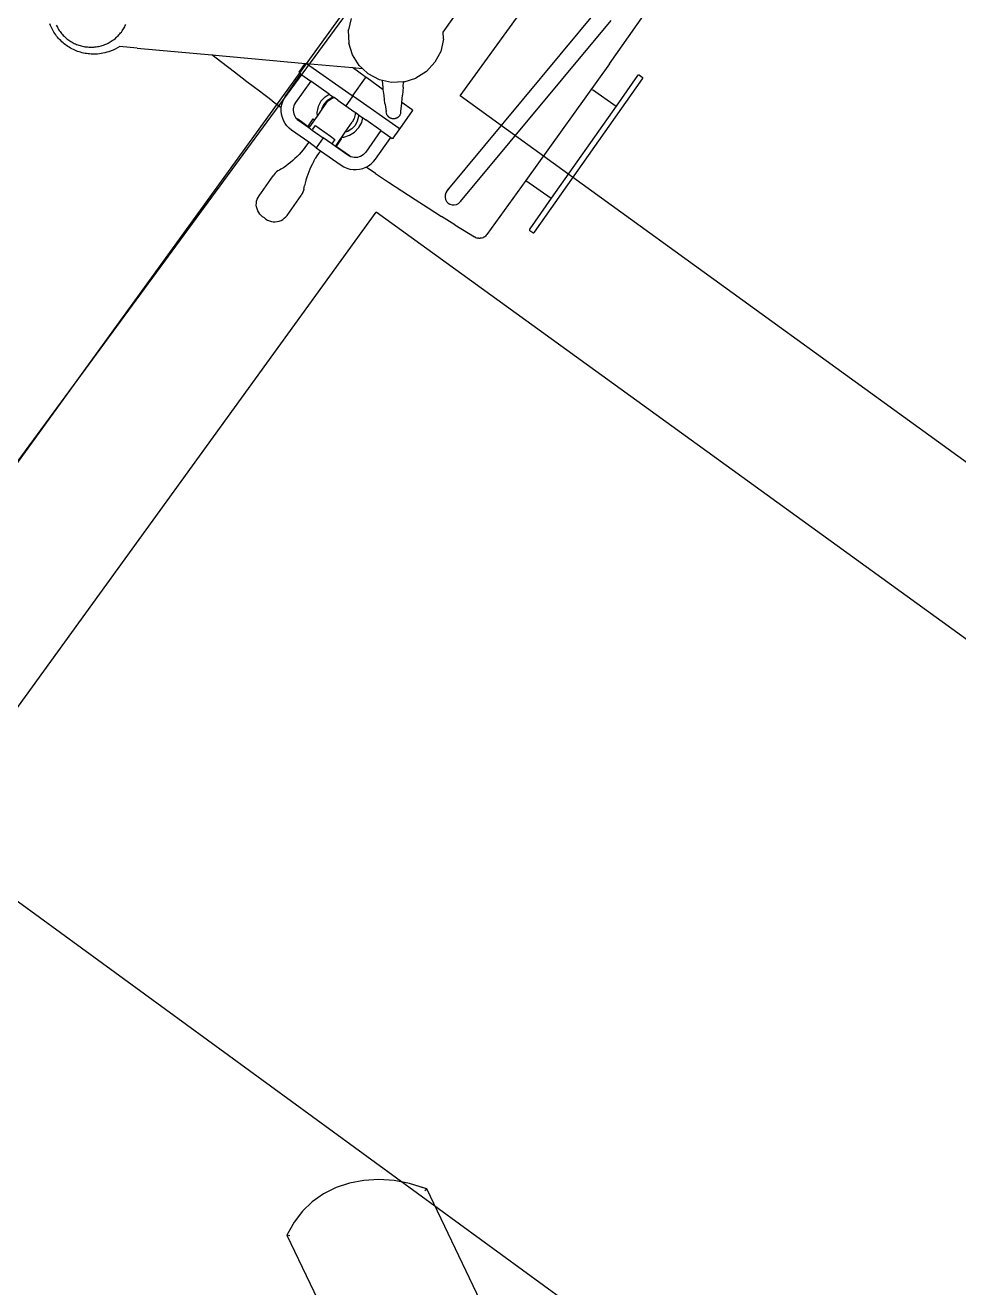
# Model space of a CAD drawing. Header units: metres. Extents: x 141303 to 146299, y 125960 to 127091.
# Drawn here: x 142375.875 to 142377.176, y 126614.96 to 126616.72 of the extents above; entities that cross this region are included whole.
import ezdxf

# ---------------------------------------------------------------- set-up
doc = ezdxf.new("R2010")
doc.units = ezdxf.units.M
doc.header["$MEASUREMENT"] = 0
doc.layers.add('Edges', color=7, linetype='Continuous')
doc.layers.add('projection lines', color=221, linetype='Continuous')
doc.layers.add('NVMI_WALL', color=7, linetype='Continuous', lineweight=30)
doc.layers.add('WALL NEW', color=7, linetype='Continuous', lineweight=25)
doc.layers.get('0').off()

# ---------------------------------------------------------------- blocks, each defined once
blk = doc.blocks.new('Mobile C-Arm X-Ray Machine pl')
for p, q in [((2.7434, 2.8241), (2.7304, 2.8241)), ((2.7454, 2.8241), (2.7704, 2.8241)), ((2.7312, 2.7568), (2.7434, 2.7568)), ((2.7454, 2.7568), (2.7704, 2.7568))]:
    blk.add_line(p, q)
at = {"layer": 'Edges'}
for p, q in [((2.6449, 3.0626), (2.6346, 3.0804)), ((2.6346, 3.0804), (2.6346, 3.0804)), ((2.6346, 3.0804), (2.6346, 3.0804)), ((2.6449, 3.0626), (2.6888, 2.9865)), ((2.6881, 2.9719), (2.6888, 2.9865)), ((2.6888, 2.9865), (2.7438, 2.8913)), ((2.6873, 2.9534), (2.6881, 2.9719)), ((2.6867, 2.9349), (2.6873, 2.9534)), ((2.6861, 2.9165), (2.6867, 2.9349)), ((2.6857, 2.898), (2.6861, 2.9165)), ((2.6857, 2.898), (2.6854, 2.8848)), ((2.6817, 2.8824), (2.6849, 2.8845)), ((2.6849, 2.8845), (2.6854, 2.8848)), ((2.6854, 2.8848), (2.6883, 2.8862)), ((2.6854, 2.8848), (2.6854, 2.8847)), ((2.6883, 2.8862), (2.6919, 2.8874)), ((2.6919, 2.8874), (2.6956, 2.8881)), ((2.6956, 2.8881), (2.6991, 2.8884)), ((2.6991, 2.8884), (2.7304, 2.8884)), ((2.7305, 2.8909), (2.7304, 2.8906)), ((2.7304, 2.8906), (2.7304, 2.8904)), ((2.7304, 2.8884), (2.7304, 2.8904)), ((2.7304, 2.8884), (2.7304, 2.8743)), ((2.7307, 2.8911), (2.7305, 2.8909)), ((2.7309, 2.8912), (2.7307, 2.8911)), ((2.7311, 2.8913), (2.7309, 2.8912)), ((2.7314, 2.8914), (2.7311, 2.8913)), ((2.7314, 2.8914), (2.7434, 2.8914)), ((2.7434, 2.8914), (2.7436, 2.8913)), ((2.7436, 2.8901), (2.7434, 2.8901)), ((2.7436, 2.8913), (2.7438, 2.8913)), ((2.7438, 2.8913), (2.7444, 2.8903)), ((2.7444, 2.8901), (2.7439, 2.8901)), ((2.7444, 2.8903), (2.7444, 2.8901)), ((2.7444, 2.8903), (2.7714, 2.8435)), ((2.7444, 2.8901), (2.7444, 2.8901)), ((2.7444, 2.8901), (2.7444, 2.8251)), ((2.6714, 2.8669), (2.6726, 2.8705)), ((2.6726, 2.8705), (2.6743, 2.8739)), ((2.6743, 2.8739), (2.6764, 2.877)), ((2.6764, 2.877), (2.6789, 2.8799)), ((2.6789, 2.8799), (2.6817, 2.8824)), ((2.6875, 2.8685), (2.6865, 2.8669)), ((2.6888, 2.8699), (2.6875, 2.8685)), ((2.6903, 2.8712), (2.6888, 2.8699)), ((2.6919, 2.8723), (2.6903, 2.8712)), ((2.6937, 2.8732), (2.6919, 2.8723)), ((2.6955, 2.8738), (2.6937, 2.8732)), ((2.6974, 2.8742), (2.6955, 2.8738)), ((2.6996, 2.8743), (2.6974, 2.8742)), ((2.7304, 2.8743), (2.6996, 2.8743)), ((2.7304, 2.8479), (2.7304, 2.8743)), ((2.8041, 2.8725), (2.7925, 2.8636)), ((2.8041, 2.8725), (2.8048, 2.8728)), ((2.8047, 2.8729), (2.8048, 2.8728)), ((2.8176, 2.8781), (2.8048, 2.8728)), ((2.6704, 2.8596), (2.6706, 2.8632)), ((2.6704, 2.835), (2.6704, 2.8596)), ((2.6706, 2.8632), (2.6714, 2.8669)), ((2.6846, 2.8614), (2.6845, 2.8592)), ((2.6845, 2.8592), (2.6845, 2.8448)), ((2.685, 2.8633), (2.6846, 2.8614)), ((2.6849, 2.8448), (2.6851, 2.861)), ((2.6851, 2.8636), (2.685, 2.8633)), ((2.6856, 2.8651), (2.6851, 2.8636)), ((2.6851, 2.861), (2.6851, 2.8636)), ((2.6865, 2.8669), (2.6856, 2.8651)), ((2.7836, 2.852), (2.7925, 2.8636)), ((2.5705, 2.8377), (2.5718, 2.8396)), ((2.5718, 2.8396), (2.5733, 2.8414)), ((2.5733, 2.8414), (2.575, 2.8429)), ((2.575, 2.8429), (2.577, 2.8442)), ((2.577, 2.8442), (2.579, 2.8452)), ((2.579, 2.8452), (2.5812, 2.8459)), ((2.5812, 2.8459), (2.5835, 2.8464)), ((2.5835, 2.8464), (2.5858, 2.8465)), ((2.5858, 2.8465), (2.6144, 2.8465)), ((2.6164, 2.8465), (2.6144, 2.8465)), ((2.6184, 2.8462), (2.6164, 2.8465)), ((2.6204, 2.8458), (2.6184, 2.8462)), ((2.6223, 2.8452), (2.6204, 2.8458)), ((2.6241, 2.8444), (2.6223, 2.8452)), ((2.6259, 2.8435), (2.6241, 2.8444)), ((2.6291, 2.8421), (2.6259, 2.8435)), ((2.6323, 2.8409), (2.6291, 2.8421)), ((2.6356, 2.8398), (2.6323, 2.8409)), ((2.6389, 2.8388), (2.6356, 2.8398)), ((2.6423, 2.8379), (2.6389, 2.8388)), ((2.6845, 2.8448), (2.6845, 2.8398)), ((2.6845, 2.8448), (2.6849, 2.8448)), ((2.6845, 2.8398), (2.6845, 2.8241)), ((2.6849, 2.8398), (2.6845, 2.8398)), ((2.6849, 2.8448), (2.6859, 2.8448)), ((2.6859, 2.8398), (2.6849, 2.8398)), ((2.6859, 2.8464), (2.6859, 2.8448)), ((2.6859, 2.8464), (2.6959, 2.8464)), ((2.6959, 2.8448), (2.6859, 2.8448)), ((2.6859, 2.8398), (2.6909, 2.8398)), ((2.6909, 2.8398), (2.6909, 2.8347)), ((2.6959, 2.8464), (2.6959, 2.8448)), ((2.7012, 2.8448), (2.6959, 2.8448)), ((2.7046, 2.8474), (2.7012, 2.8448)), ((2.711, 2.8448), (2.7012, 2.8448)), ((2.711, 2.8501), (2.7046, 2.8474)), ((2.7179, 2.8511), (2.711, 2.8501)), ((2.711, 2.8448), (2.7122, 2.8453)), ((2.7112, 2.8448), (2.711, 2.8448)), ((2.7112, 2.8448), (2.7123, 2.8453)), ((2.7189, 2.8448), (2.7112, 2.8448)), ((2.7122, 2.8453), (2.7123, 2.8453)), ((2.7123, 2.8453), (2.7178, 2.8461)), ((2.7178, 2.8461), (2.7234, 2.8453)), ((2.718, 2.8511), (2.7179, 2.8511)), ((2.718, 2.8511), (2.7181, 2.8511)), ((2.7181, 2.8511), (2.725, 2.8501)), ((2.7189, 2.8448), (2.7238, 2.8442)), ((2.7234, 2.8453), (2.7287, 2.8431)), ((2.7238, 2.8442), (2.7284, 2.8423)), ((2.725, 2.8501), (2.7304, 2.8479)), ((2.7284, 2.8423), (2.7304, 2.8407)), ((2.7287, 2.8431), (2.7304, 2.8418)), ((2.7304, 2.8479), (2.7304, 2.8418)), ((2.7304, 2.8413), (2.7304, 2.8418)), ((2.7304, 2.8418), (2.7304, 2.8418)), ((2.7304, 2.8407), (2.7304, 2.8413)), ((2.7304, 2.8355), (2.7304, 2.8407)), ((2.7304, 2.8407), (2.7304, 2.8407)), ((2.7714, 2.8435), (2.7773, 2.8332)), ((2.7714, 2.8251), (2.7714, 2.8435)), ((2.778, 2.8385), (2.7836, 2.852)), ((2.5681, 2.8289), (2.5683, 2.8312)), ((2.5681, 2.8265), (2.5681, 2.8289)), ((2.5681, 2.8265), (2.5681, 2.8242)), ((2.5681, 2.8242), (2.5683, 2.8219)), ((2.5683, 2.8312), (2.5687, 2.8334)), ((2.5687, 2.8334), (2.5695, 2.8356)), ((2.5695, 2.8356), (2.5705, 2.8377)), ((2.6456, 2.8372), (2.6423, 2.8379)), ((2.649, 2.8365), (2.6456, 2.8372)), ((2.6524, 2.836), (2.649, 2.8365)), ((2.6559, 2.8356), (2.6524, 2.836)), ((2.6593, 2.8353), (2.6559, 2.8356)), ((2.6628, 2.8351), (2.6593, 2.8353)), ((2.6662, 2.835), (2.6628, 2.8351)), ((2.6704, 2.835), (2.6662, 2.835)), ((2.6704, 2.8241), (2.6704, 2.835)), ((2.6704, 2.8241), (2.6704, 2.818)), ((2.6845, 2.8241), (2.6704, 2.8241)), ((2.6845, 2.8118), (2.6845, 2.8241)), ((2.6909, 2.8347), (2.6909, 2.8184)), ((2.7304, 2.8355), (2.7304, 2.8126)), ((2.7436, 2.824), (2.7434, 2.8241)), ((2.7436, 2.8241), (2.7434, 2.8241)), ((2.7439, 2.8242), (2.7436, 2.8241)), ((2.7439, 2.8239), (2.7436, 2.824)), ((2.7441, 2.8244), (2.7439, 2.8242)), ((2.7442, 2.8246), (2.7441, 2.8244)), ((2.7443, 2.8248), (2.7442, 2.8246)), ((2.7444, 2.8251), (2.7443, 2.8248)), ((2.7444, 2.8251), (2.7444, 2.8248)), ((2.7444, 2.8248), (2.7445, 2.8246)), ((2.7445, 2.8246), (2.7447, 2.8244)), ((2.7447, 2.8244), (2.7449, 2.8242)), ((2.7449, 2.8242), (2.7451, 2.8241)), ((2.7449, 2.8239), (2.7451, 2.824)), ((2.7451, 2.824), (2.7454, 2.8241)), ((2.7451, 2.8241), (2.7454, 2.8241)), ((2.7706, 2.824), (2.7704, 2.8241)), ((2.7706, 2.8241), (2.7704, 2.8241)), ((2.7709, 2.8242), (2.7706, 2.8241)), ((2.7709, 2.8239), (2.7706, 2.824)), ((2.7711, 2.8244), (2.7709, 2.8242)), ((2.7712, 2.8246), (2.7711, 2.8244)), ((2.7713, 2.8248), (2.7712, 2.8246)), ((2.7714, 2.8251), (2.7713, 2.8248)), ((2.7761, 2.8241), (2.7773, 2.8332)), ((2.778, 2.8096), (2.7761, 2.8241)), ((2.7773, 2.8332), (2.778, 2.8385)), ((2.5683, 2.8219), (2.5687, 2.8196)), ((2.5687, 2.8196), (2.5695, 2.8174)), ((2.5695, 2.8174), (2.5705, 2.8154)), ((2.5705, 2.8154), (2.5718, 2.8135)), ((2.5718, 2.8135), (2.5733, 2.8117)), ((2.5733, 2.8117), (2.575, 2.8102)), ((2.575, 2.8102), (2.577, 2.8089)), ((2.6241, 2.8087), (2.6259, 2.8096)), ((2.6291, 2.8109), (2.6259, 2.8096)), ((2.6323, 2.8122), (2.6291, 2.8109)), ((2.6356, 2.8133), (2.6323, 2.8122)), ((2.6389, 2.8143), (2.6356, 2.8133)), ((2.6423, 2.8151), (2.6389, 2.8143)), ((2.6456, 2.8159), (2.6423, 2.8151)), ((2.649, 2.8166), (2.6456, 2.8159)), ((2.6524, 2.8171), (2.649, 2.8166)), ((2.6559, 2.8175), (2.6524, 2.8171)), ((2.6559, 2.8175), (2.6593, 2.8178)), ((2.6628, 2.818), (2.6593, 2.8178)), ((2.6662, 2.818), (2.6628, 2.818)), ((2.6704, 2.818), (2.6662, 2.818)), ((2.6704, 2.818), (2.6704, 2.7885)), ((2.6849, 2.8118), (2.6845, 2.8118)), ((2.6845, 2.8068), (2.6845, 2.8118)), ((2.6859, 2.8118), (2.6849, 2.8118)), ((2.6909, 2.8118), (2.6859, 2.8118)), ((2.6909, 2.8184), (2.6909, 2.8118)), ((2.7284, 2.8094), (2.7238, 2.8075)), ((2.7304, 2.8109), (2.7284, 2.8094)), ((2.7304, 2.8126), (2.7304, 2.8109)), ((2.7304, 2.8109), (2.7304, 2.8109)), ((2.7304, 2.8109), (2.7304, 2.8069)), ((2.7441, 2.8238), (2.7439, 2.8239)), ((2.7442, 2.8236), (2.7441, 2.8238)), ((2.7443, 2.8233), (2.7442, 2.8236)), ((2.7444, 2.8231), (2.7443, 2.8233)), ((2.7444, 2.8233), (2.7445, 2.8236)), ((2.7444, 2.8231), (2.7444, 2.8233)), ((2.7444, 2.7578), (2.7444, 2.8231)), ((2.7445, 2.8236), (2.7447, 2.8238)), ((2.7447, 2.8238), (2.7449, 2.8239)), ((2.7711, 2.8238), (2.7709, 2.8239)), ((2.7712, 2.8236), (2.7711, 2.8238)), ((2.7713, 2.8233), (2.7712, 2.8236)), ((2.7714, 2.8231), (2.7713, 2.8233)), ((2.7714, 2.8231), (2.7714, 2.7993)), ((2.7794, 2.8063), (2.778, 2.8096)), ((2.577, 2.8089), (2.579, 2.8079)), ((2.579, 2.8079), (2.5812, 2.8071)), ((2.5812, 2.8071), (2.5835, 2.8067)), ((2.5835, 2.8067), (2.5858, 2.8065)), ((2.5858, 2.8065), (2.6144, 2.8065)), ((2.6164, 2.8066), (2.6144, 2.8065)), ((2.6184, 2.8069), (2.6164, 2.8066)), ((2.6184, 2.8069), (2.6204, 2.8073)), ((2.6223, 2.8079), (2.6204, 2.8073)), ((2.6223, 2.8079), (2.6241, 2.8087)), ((2.6845, 2.7889), (2.6845, 2.8068)), ((2.6845, 2.8068), (2.6849, 2.8068)), ((2.6849, 2.8068), (2.6849, 2.8056)), ((2.6849, 2.8068), (2.6859, 2.8068)), ((2.6849, 2.8056), (2.6851, 2.7871)), ((2.6859, 2.8068), (2.6859, 2.8058)), ((2.6859, 2.8068), (2.6959, 2.8068)), ((2.6859, 2.8058), (2.6959, 2.8058)), ((2.6959, 2.8068), (2.6959, 2.8058)), ((2.6959, 2.8068), (2.6977, 2.8068)), ((2.6977, 2.8068), (2.6991, 2.805)), ((2.6977, 2.8068), (2.7046, 2.8068)), ((2.6991, 2.805), (2.7046, 2.8007)), ((2.7069, 2.805), (2.7046, 2.8068)), ((2.7046, 2.8068), (2.7047, 2.8068)), ((2.7046, 2.8007), (2.711, 2.798)), ((2.7071, 2.805), (2.7047, 2.8068)), ((2.7047, 2.8068), (2.7189, 2.8068)), ((2.7122, 2.8028), (2.7069, 2.805)), ((2.7123, 2.8028), (2.7071, 2.805)), ((2.711, 2.798), (2.7179, 2.7971)), ((2.7123, 2.8028), (2.7122, 2.8028)), ((2.7178, 2.8021), (2.7123, 2.8028)), ((2.7234, 2.8028), (2.7178, 2.8021)), ((2.718, 2.7971), (2.7179, 2.7971)), ((2.7181, 2.7971), (2.718, 2.7971)), ((2.725, 2.798), (2.7181, 2.7971)), ((2.7238, 2.8075), (2.7189, 2.8068)), ((2.7287, 2.805), (2.7234, 2.8028)), ((2.7304, 2.8002), (2.725, 2.798)), ((2.7304, 2.8063), (2.7287, 2.805)), ((2.7304, 2.8069), (2.7304, 2.8064)), ((2.7304, 2.8064), (2.7304, 2.8063)), ((2.7304, 2.8063), (2.7304, 2.8012)), ((2.7304, 2.8012), (2.7304, 2.8002)), ((2.7304, 2.8002), (2.7304, 2.7955)), ((2.7304, 2.7738), (2.7304, 2.7955)), ((2.7659, 2.7944), (2.7714, 2.7993)), ((2.7714, 2.7993), (2.773, 2.8008)), ((2.773, 2.8008), (2.7794, 2.8063)), ((2.7836, 2.7961), (2.7794, 2.8063)), ((2.7922, 2.7849), (2.7836, 2.7961)), ((2.6704, 2.7885), (2.6706, 2.7849)), ((2.6706, 2.7849), (2.6714, 2.7812)), ((2.6714, 2.7812), (2.6726, 2.7776)), ((2.6846, 2.7868), (2.6845, 2.7889)), ((2.685, 2.7849), (2.6846, 2.7868)), ((2.6851, 2.7845), (2.685, 2.7849)), ((2.6851, 2.7871), (2.6851, 2.7845)), ((2.6856, 2.783), (2.6851, 2.7845)), ((2.6865, 2.7813), (2.6856, 2.783)), ((2.6875, 2.7797), (2.6865, 2.7813)), ((2.7503, 2.78), (2.752, 2.7816)), ((2.7521, 2.7816), (2.752, 2.7816)), ((2.7581, 2.7873), (2.7521, 2.7816)), ((2.7589, 2.7881), (2.7581, 2.7873)), ((2.7589, 2.7881), (2.7659, 2.7944)), ((2.7589, 2.788), (2.7589, 2.788)), ((2.7869, 2.7817), (2.7787, 2.7769)), ((2.7869, 2.7817), (2.7922, 2.7849)), ((2.7925, 2.7845), (2.7922, 2.7849)), ((2.7925, 2.7845), (2.8041, 2.7756)), ((2.8607, 2.776), (2.8666, 2.7805)), ((2.8666, 2.7805), (2.888, 2.7805)), ((2.6726, 2.7776), (2.6743, 2.7742)), ((2.6743, 2.7742), (2.6764, 2.7711)), ((2.6764, 2.7711), (2.6789, 2.7682)), ((2.6789, 2.7682), (2.6817, 2.7657)), ((2.6817, 2.7657), (2.6849, 2.7636)), ((2.6888, 2.7782), (2.6875, 2.7797)), ((2.6903, 2.7769), (2.6888, 2.7782)), ((2.6919, 2.7758), (2.6903, 2.7769)), ((2.6937, 2.775), (2.6919, 2.7758)), ((2.6955, 2.7743), (2.6937, 2.775)), ((2.6974, 2.774), (2.6955, 2.7743)), ((2.6996, 2.7738), (2.6974, 2.774)), ((2.7304, 2.7738), (2.6996, 2.7738)), ((2.7304, 2.7738), (2.7304, 2.7598)), ((2.7601, 2.7665), (2.7621, 2.7676)), ((2.7621, 2.7676), (2.7622, 2.7677)), ((2.7621, 2.7677), (2.7621, 2.7676)), ((2.7622, 2.7677), (2.7704, 2.7722)), ((2.7703, 2.7722), (2.7704, 2.7722)), ((2.7706, 2.7723), (2.7704, 2.7722)), ((2.7706, 2.7723), (2.7714, 2.7727)), ((2.7714, 2.7727), (2.7787, 2.7769)), ((2.7714, 2.7578), (2.7714, 2.7727)), ((2.8176, 2.77), (2.8041, 2.7756)), ((2.8321, 2.7681), (2.8176, 2.77)), ((2.8465, 2.77), (2.8321, 2.7681)), ((2.86, 2.7756), (2.8465, 2.77)), ((2.86, 2.7756), (2.8607, 2.776)), ((2.6849, 2.7636), (2.6854, 2.7634)), ((2.6854, 2.7634), (2.6854, 2.7635)), ((2.6857, 2.7501), (2.6854, 2.7634)), ((2.6854, 2.7634), (2.6883, 2.762)), ((2.6857, 2.7501), (2.6861, 2.7317)), ((2.6883, 2.762), (2.6919, 2.7607)), ((2.6919, 2.7607), (2.6956, 2.76)), ((2.6956, 2.76), (2.6991, 2.7598)), ((2.6991, 2.7598), (2.7304, 2.7598)), ((2.7304, 2.7598), (2.7304, 2.7578)), ((2.7304, 2.7575), (2.7304, 2.7578)), ((2.7305, 2.7573), (2.7304, 2.7575)), ((2.7307, 2.7571), (2.7305, 2.7573)), ((2.7309, 2.7569), (2.7307, 2.7571)), ((2.7311, 2.7568), (2.7309, 2.7569)), ((2.7314, 2.7568), (2.7311, 2.7568)), ((2.7434, 2.7568), (2.7436, 2.7568)), ((2.7436, 2.7568), (2.7439, 2.7569)), ((2.7439, 2.7569), (2.7441, 2.7571)), ((2.7442, 2.7573), (2.7441, 2.7571)), ((2.7442, 2.7573), (2.7443, 2.7575)), ((2.7444, 2.7578), (2.7443, 2.7575)), ((2.7444, 2.7575), (2.7444, 2.7578)), ((2.7444, 2.7575), (2.7445, 2.7573)), ((2.7447, 2.7571), (2.7445, 2.7573)), ((2.7449, 2.7569), (2.7447, 2.7571)), ((2.7449, 2.7569), (2.7451, 2.7568)), ((2.7454, 2.7568), (2.7451, 2.7568)), ((2.7706, 2.7568), (2.7704, 2.7568)), ((2.7709, 2.7569), (2.7706, 2.7568)), ((2.7711, 2.7571), (2.7709, 2.7569)), ((2.7712, 2.7573), (2.7711, 2.7571)), ((2.7713, 2.7575), (2.7712, 2.7573)), ((2.7714, 2.7578), (2.7713, 2.7575)), ((2.6861, 2.7317), (2.6867, 2.7132)), ((2.6867, 2.7132), (2.6873, 2.6947)), ((2.6873, 2.6947), (2.6881, 2.6763)), ((2.6881, 2.6763), (2.689, 2.6578)), ((2.7068, 2.6632), (2.7062, 2.6607)), ((2.708, 2.6655), (2.7068, 2.6632)), ((2.7097, 2.6675), (2.708, 2.6655)), ((2.7119, 2.6689), (2.7097, 2.6675)), ((2.7144, 2.6697), (2.7119, 2.6689)), ((2.717, 2.6698), (2.7144, 2.6697)), ((2.7172, 2.6698), (2.717, 2.6698)), ((2.7177, 2.6697), (2.7172, 2.6698)), ((2.7172, 2.6698), (2.9924, 2.6477)), ((2.7195, 2.6693), (2.7185, 2.6695)), ((2.6899, 2.6393), (2.689, 2.6578)), ((2.7062, 2.6607), (2.7063, 2.6581)), ((2.7063, 2.6581), (2.7072, 2.6556)), ((2.7072, 2.6556), (2.7086, 2.6534)), ((2.7086, 2.6534), (2.7105, 2.6516)), ((2.7105, 2.6516), (2.7128, 2.6504)), ((2.7128, 2.6504), (2.7154, 2.6499)), ((2.7154, 2.6499), (2.7154, 2.6499)), ((2.7155, 2.6499), (2.7154, 2.6499)), ((2.7156, 2.6499), (2.7155, 2.6499)), ((2.7157, 2.6499), (2.7156, 2.6499)), ((2.7157, 2.6499), (2.7159, 2.6499)), ((2.7159, 2.6499), (2.7157, 2.6499)), ((2.7159, 2.6499), (2.9908, 2.6277)), ((2.7162, 2.6499), (2.7165, 2.65)), ((2.7179, 2.65), (2.718, 2.65)), ((2.6899, 2.6393), (2.691, 2.6209)), ((2.691, 2.6209), (2.6915, 2.6126)), ((2.6917, 2.6113), (2.6915, 2.6126)), ((2.6917, 2.6113), (2.692, 2.6099)), ((2.692, 2.6099), (2.6925, 2.6087)), ((2.6932, 2.6075), (2.6925, 2.6087)), ((2.6932, 2.6075), (2.694, 2.6063)), ((2.6949, 2.6053), (2.694, 2.6063)), ((2.696, 2.6045), (2.6949, 2.6053)), ((2.696, 2.6045), (2.6971, 2.6037)), ((2.6984, 2.6031), (2.6971, 2.6037)), ((2.6984, 2.6031), (2.6997, 2.6027)), ((2.701, 2.6024), (2.6997, 2.6027)), ((2.7024, 2.6023), (2.701, 2.6024)), ((2.7803, 2.6016), (2.7024, 2.6023)), ((2.7803, 2.6016), (2.7803, 2.5652)), ((2.9484, 2.6001), (2.7803, 2.6016)), ((2.9123, 2.5991), (2.9123, 2.5652)), ((2.9484, 2.6001), (3.0857, 2.6)), ((2.7353, 2.5644), (2.7351, 2.5641)), ((2.7351, 2.5641), (2.7351, 2.5637)), ((2.7351, 2.5637), (2.7351, 2.5597)), ((2.7351, 2.5597), (2.7351, 2.5593)), ((2.7351, 2.5593), (2.7353, 2.5589)), ((2.7355, 2.5648), (2.7353, 2.5644)), ((2.7353, 2.5589), (2.7355, 2.5586)), ((2.7358, 2.565), (2.7355, 2.5648)), ((2.7355, 2.5586), (2.7358, 2.5584)), ((2.7362, 2.5651), (2.7358, 2.565)), ((2.7358, 2.5584), (2.7362, 2.5583)), ((2.7366, 2.5652), (2.7362, 2.5651)), ((2.7362, 2.5583), (2.7366, 2.5582)), ((2.7803, 2.5652), (2.7366, 2.5652)), ((2.7366, 2.5582), (2.9561, 2.5582)), ((2.9123, 2.5652), (2.7803, 2.5652)), ((2.9561, 2.5652), (2.9123, 2.5652)), ((2.9565, 2.5651), (2.9561, 2.5652)), ((2.9561, 2.5582), (2.9565, 2.5583)), ((2.9569, 2.565), (2.9565, 2.5651)), ((2.9565, 2.5583), (2.9569, 2.5584)), ((2.9572, 2.5648), (2.9569, 2.565)), ((2.9569, 2.5584), (2.9572, 2.5586)), ((2.9574, 2.5644), (2.9572, 2.5648)), ((2.9572, 2.5586), (2.9574, 2.5589)), ((2.9576, 2.5641), (2.9574, 2.5644)), ((2.9574, 2.5589), (2.9576, 2.5593)), ((2.9576, 2.5637), (2.9576, 2.5641)), ((2.9576, 2.5637), (2.9576, 2.5597)), ((2.9576, 2.5593), (2.9576, 2.5597))]:
    blk.add_line(p, q, dxfattribs=at)
for points in [[(2.6346, 3.0804), (2.6319, 3.0816), (2.6293, 3.083), (2.6269, 3.0844), (2.6247, 3.0858), (2.6225, 3.0874), (2.6206, 3.0889), (2.6187, 3.0905), (2.617, 3.0921), (2.6154, 3.0936), (2.614, 3.0951), (2.6126, 3.0966), (2.6114, 3.0982), (2.6103, 3.0997), (2.6092, 3.1012), (2.6082, 3.1027), (2.6073, 3.1043), (2.6064, 3.1058), (2.6056, 3.1075), (2.6048, 3.1091), (2.6041, 3.1107), (2.6034, 3.1124), (2.6028, 3.1141), (2.6022, 3.1159), (2.6017, 3.1176), (2.6013, 3.1193), (2.6009, 3.1211), (2.6006, 3.1229), (2.6003, 3.1247), (2.6001, 3.1265), (2.6, 3.1283), (2.5999, 3.1301), (2.5998, 3.1319), (2.5999, 3.1337), (2.6, 3.1355), (2.6001, 3.1373), (2.6003, 3.1391), (2.6006, 3.1409), (2.6009, 3.1427), (2.6013, 3.1445), (2.6017, 3.1462), (2.6022, 3.148), (2.6028, 3.1497), (2.6034, 3.1514), (2.6041, 3.1531), (2.6048, 3.1547), (2.6056, 3.1564), (2.6064, 3.158), (2.6073, 3.1596), (2.6082, 3.1611), (2.6092, 3.1626)], [(2.6125, 3.1558), (2.6118, 3.1545), (2.6111, 3.1532), (2.6105, 3.1519), (2.6099, 3.1505), (2.6094, 3.1492), (2.6089, 3.1478), (2.6084, 3.1464), (2.608, 3.145), (2.6077, 3.1436), (2.6073, 3.1421), (2.6071, 3.1407), (2.6069, 3.1392), (2.6067, 3.1378), (2.6066, 3.1363), (2.6065, 3.1349), (2.6065, 3.1334), (2.6065, 3.1319), (2.6066, 3.1305), (2.6067, 3.129), (2.6069, 3.1276), (2.6071, 3.1261), (2.6073, 3.1247), (2.6077, 3.1233), (2.608, 3.1218), (2.6084, 3.1204), (2.6089, 3.119), (2.6094, 3.1177), (2.6099, 3.1163), (2.6105, 3.115), (2.6111, 3.1136), (2.6118, 3.1123), (2.6125, 3.1111), (2.6132, 3.1098), (2.614, 3.1086), (2.6149, 3.1074), (2.6157, 3.1062), (2.6166, 3.105), (2.6176, 3.1039), (2.6186, 3.1028), (2.6196, 3.1018), (2.6206, 3.1008), (2.6217, 3.0998), (2.6228, 3.0988), (2.624, 3.0979), (2.6252, 3.0971), (2.6264, 3.0962), (2.6276, 3.0954), (2.6288, 3.0947), (2.6301, 3.094), (2.6314, 3.0933), (2.6327, 3.0927), (2.6341, 3.0921), (2.6354, 3.0916), (2.6368, 3.0911), (2.6382, 3.0906), (2.6396, 3.0902), (2.641, 3.0899), (2.6425, 3.0896), (2.6439, 3.0893), (2.6454, 3.0891), (2.6468, 3.0889), (2.6483, 3.0888), (2.6497, 3.0887), (2.6512, 3.0887), (2.6527, 3.0887), (2.6541, 3.0888), (2.6556, 3.0889), (2.657, 3.0891), (2.6585, 3.0893), (2.6599, 3.0896)], [(2.7601, 2.7665), (2.7594, 2.7664), (2.7587, 2.7662), (2.7581, 2.7662), (2.7575, 2.7661), (2.7571, 2.7661), (2.7566, 2.7661), (2.7563, 2.7661), (2.7559, 2.7662), (2.7556, 2.7662), (2.7552, 2.7663), (2.7549, 2.7663), (2.7546, 2.7664), (2.7544, 2.7665), (2.7541, 2.7666), (2.7538, 2.7667), (2.7536, 2.7668), (2.7533, 2.7669), (2.7531, 2.767), (2.7528, 2.7672), (2.7526, 2.7673), (2.7524, 2.7675), (2.7521, 2.7676), (2.7519, 2.7678), (2.7517, 2.768), (2.7515, 2.7681), (2.7513, 2.7683), (2.7511, 2.7685), (2.7509, 2.7687), (2.7507, 2.7689), (2.7505, 2.7691), (2.7503, 2.7694), (2.7501, 2.7696), (2.75, 2.7698), (2.7498, 2.77), (2.7497, 2.7703), (2.7495, 2.7705), (2.7494, 2.7708), (2.7493, 2.771), (2.7492, 2.7713), (2.7491, 2.7715), (2.749, 2.7718), (2.7489, 2.7721), (2.7488, 2.7723), (2.7488, 2.7726), (2.7487, 2.7729), (2.7486, 2.7732), (2.7486, 2.7734), (2.7486, 2.7737), (2.7485, 2.774), (2.7485, 2.7743), (2.7485, 2.7745), (2.7485, 2.7748), (2.7485, 2.7751), (2.7486, 2.7755), (2.7486, 2.7758), (2.7487, 2.7761), (2.7487, 2.7765), (2.7488, 2.7768), (2.749, 2.7772), (2.7491, 2.7777), (2.7493, 2.7782), (2.7496, 2.7787), (2.7499, 2.7793), (2.7503, 2.78)]]:
    blk.add_lwpolyline(points, dxfattribs=at)
blk = doc.blocks.new('ultrasound machine pl')
at = {"layer": 'Edges'}
for p, q in [((169.25, 178.07), (163.78, 168.12)), ((170.45, 178.22), (169.25, 178.07)), ((169.36, 177.85), (169.25, 178.07)), ((171.54, 178.18), (170.45, 178.22)), ((172.61, 177.98), (171.54, 178.18)), ((173.64, 177.62), (172.61, 177.98)), ((174.64, 177.1), (173.64, 177.62)), ((175.56, 176.43), (174.64, 177.1)), ((176.41, 175.62), (175.56, 176.43)), ((177.16, 174.69), (176.41, 175.62)), ((177.81, 173.64), (177.16, 174.69)), ((178.34, 172.51), (177.81, 173.64)), ((178.78, 171.15), (178.33, 172.51)), ((178.79, 171.15), (178.33, 172.51)), ((178.79, 171.15), (178.34, 172.51)), ((173.19, 160.97), (178.79, 171.15)), ((178.58, 171.18), (178.79, 171.15)), ((178.79, 171.15), (178.78, 171.15)), ((178.79, 171.15), (178.79, 171.15))]:
    blk.add_line(p, q, dxfattribs=at)

msp = doc.modelspace()

# ---------------------------------------------------------------- linework, layer by layer
at = {"layer": 'NVMI_WALL'}
for p, q in [((142374.1494, 126613.74206), (142380.54196, 126622.57072)), ((142374.1494, 126613.74206), (142380.54196, 126622.57072)), ((142374.1494, 126613.74206), (142380.54196, 126622.57072)), ((142376.48134, 126616.62165), (142380.58665, 126622.29143)), ((142380.53119, 126613.68928), (142376.48134, 126616.62165)), ((142374.42869, 126613.78676), (142376.36405, 126616.45965)), ((142380.41389, 126613.52729), (142376.36405, 126616.45965))]:
    msp.add_line(p, q, dxfattribs=at)
at = {"layer": 'projection lines'}
msp.add_xline((142322.03608, 126654.78442), (0.8077548499, -0.5895185345), dxfattribs=at)
msp.add_ray((142376.71551, 126617.27152), (-0.59197243, -0.805958213), dxfattribs=at)

# ---------------------------------------------------------------- block references
at = {"layer": 'WALL NEW'}
for name, p, xscale, yscale, zscale, rotation in [('Mobile C-Arm X-Ray Machine pl', (142377.19887, 126612.01552), 1.190213132251739, 1.190213132251739, 1.190213132251739, 54.84372062450828), ('ultrasound machine pl', (142377.04458, 126610.83178), 0.01741392623643738, 0.01741392623643738, 0.01741392623643738, 54.38654421764577)]:
    msp.add_blockref(name, p, dxfattribs=dict(at, xscale=xscale, yscale=yscale, zscale=zscale, rotation=rotation))

doc.saveas('drawing.dxf')
